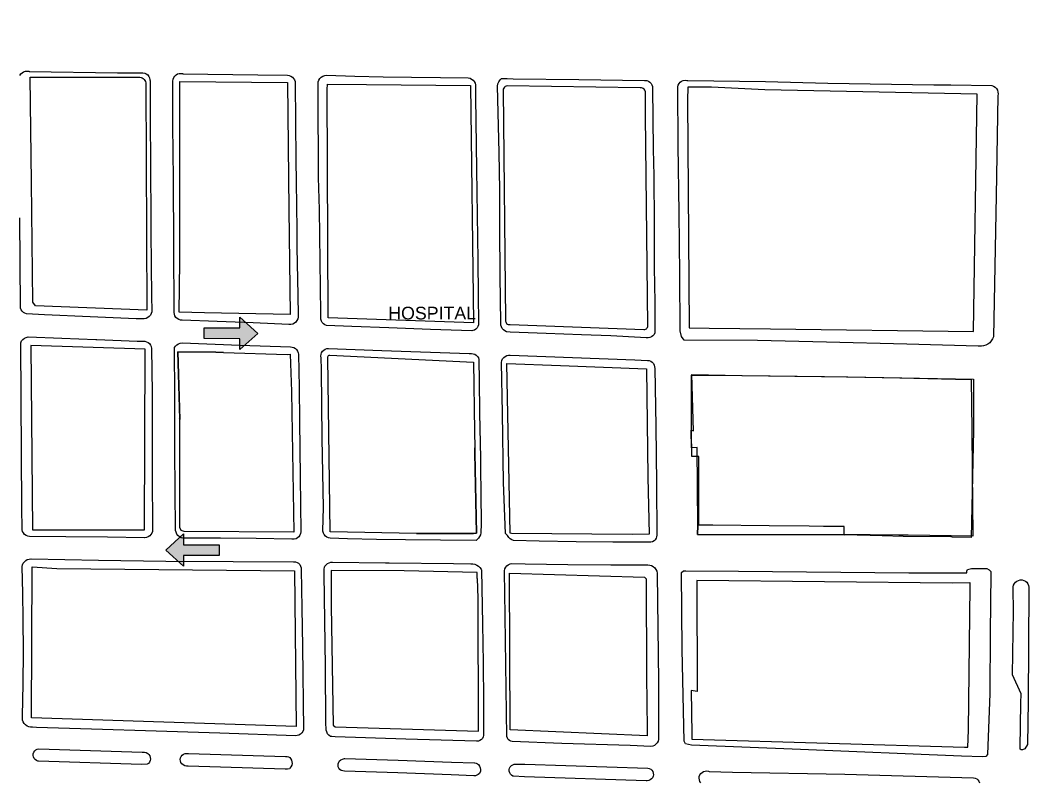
# Model space of a CAD drawing. Header units: metres. Extents: x 668617 to 675126, y 2286318 to 2293677.
# Drawn here: x 672760.7 to 673159.5, y 2292406.6 to 2292706.1 of the extents above; entities that cross this region are included whole.
import ezdxf

# ---------------------------------------------------------------- set-up
doc = ezdxf.new("R2010")
doc.units = ezdxf.units.M
doc.header["$MEASUREMENT"] = 0
for name, color, linetype in [('0_SENTIDO-VIAL', 30, 'Continuous'), ('DMTG-BANQUETA', 252, 'Continuous'), ('DMTG-CAMELLON', 252, 'Continuous'), ('DMTG-MANZANA', 253, 'Continuous'), ('DMTG-NOM-CALLES', 251, 'Continuous'), ('DMTG-TRAZA-BASE', 7, 'Continuous'), ('DMTG_SECCIONES_VIALES', 250, 'Continuous')]:
    doc.layers.add(name, color=color, linetype=linetype)
doc.styles.get("Standard").update_dxf_attribs({"font": 'arial.ttf'})

# ---------------------------------------------------------------- blocks, each defined once
blk = doc.blocks.new('traza_base_proyecto')
at = {"layer": '0_SENTIDO-VIAL'}
for points in [[(1276.29, -66.23), (1290.34, -66.24), (1290.34, -62.03), (1297.36, -68.35), (1290.33, -74.67), (1290.34, -70.45), (1276.29, -70.44)], [(1282.18, -155.71), (1268.14, -155.69), (1268.13, -159.91), (1261.12, -153.58), (1268.14, -147.27), (1268.14, -151.48), (1282.19, -151.49)]]:
    blk.add_hatch(color=256, dxfattribs=at).paths.add_polyline_path(points)
for points in [[(1276.29, -66.23), (1290.34, -66.24), (1290.34, -62.03), (1297.36, -68.35), (1290.33, -74.67), (1290.34, -70.45), (1276.29, -70.44)], [(1282.18, -155.71), (1268.14, -155.69), (1268.13, -159.91), (1261.12, -153.58), (1268.14, -147.27), (1268.14, -151.48), (1282.19, -151.49)]]:
    blk.add_lwpolyline(points, close=True, dxfattribs=at)
at = {"layer": 'DMTG-BANQUETA', "linetype": 'Continuous', "lineweight": 25}
blk.add_polyline3d([(1203.67, 33.07, 0), (1204.06, 33.68, 0), (1204.58, 34.16, 0), (1205.2, 34.52, 0), (1205.89, 34.75, 0), (1206.61, 34.81, 0), (1207.32, 34.72, 0), (1207.41, 34.69, 0), (1242.19, 34.16, 0), (1249.78, 34.09, 0), (1252.16, 34.11, 0), (1252.84, 33.98, 0), (1253.47, 33.68, 0), (1254.02, 33.27, 0), (1254.46, 32.72, 0), (1254.77, 32.09, 0), (1254.92, 31.42, 0), (1254.94, 30.96, 0), (1255.05, 12.22, 0), (1255.15, 2.05, 0), (1255.29, -28.36, 0), (1255.33, -41.26, 0), (1255.54, -54.14, 0), (1255.66, -59.16, 0), (1255.63, -59.87, 0), (1255.44, -60.56, 0), (1255.1, -61.19, 0), (1254.63, -61.73, 0), (1254.05, -62.16, 0), (1253.41, -62.45, 0), (1252.69, -62.58, 0), (1252.23, -62.58, 0), (1249.53, -62.59, 0), (1231.45, -61.82, 0), (1213.37, -61.01, 0), (1206.33, -60.7, 0), (1205.69, -60.48, 0), (1205.1, -60.14, 0), (1204.61, -59.66, 0), (1204.24, -59.08, 0), (1204.03, -58.43, 0), (1203.98, -58.14, 0), (1203.69, -22.95, 0)], dxfattribs=at)
for points in [[(1310.42, -64.87, 0), (1309.7, -64.9, 0), (1309.63, -64.89, 0), (1295.49, -64.2, 0), (1281.31, -63.64, 0), (1267.6, -63.21, 0), (1266.89, -63.15, 0), (1266.22, -62.92, 0), (1265.62, -62.55, 0), (1265.12, -62.06, 0), (1264.74, -61.46, 0), (1264.51, -60.8, 0), (1264.44, -60.1, 0), (1264.34, -33.87, 0), (1264.15, -7.64, 0), (1263.94, 13.36, 0), (1263.9, 30.9, 0), (1264, 31.6, 0), (1264.26, 32.25, 0), (1264.66, 32.84, 0), (1265.17, 33.31, 0), (1265.79, 33.66, 0), (1266.46, 33.86, 0), (1267.16, 33.91, 0), (1267.86, 33.79, 0), (1267.91, 33.78, 0), (1297.42, 33.34, 0), (1308.98, 33.19, 0), (1309.69, 33.1, 0), (1310.36, 32.85, 0), (1310.96, 32.46, 0), (1311.46, 31.94, 0), (1311.81, 31.33, 0), (1312.04, 30.65, 0), (1312.1, 30.14, 0), (1312.19, 14.95, 0), (1312.38, -0.27, 0), (1312.52, -8.74, 0), (1312.6, -18.2, 0), (1312.7, -27.65, 0), (1312.75, -34.49, 0), (1313.11, -53.41, 0), (1313.23, -61.24, 0), (1313.23, -61.96, 0), (1313.08, -62.67, 0), (1312.77, -63.33, 0), (1312.32, -63.9, 0), (1311.77, -64.36, 0), (1311.12, -64.69, 0)], [(1382, -67.26, 0), (1381.64, -67.31, 0), (1365.26, -66.78, 0), (1348.95, -66.23, 0), (1334.34, -65.71, 0), (1324.42, -65.3, 0), (1323.76, -65.04, 0), (1323.19, -64.64, 0), (1322.73, -64.12, 0), (1322.39, -63.5, 0), (1322.2, -62.82, 0), (1322.19, -62.65, 0), (1322.14, -60.51, 0), (1321.95, -40.1, 0), (1321.6, -19.7, 0), (1321.3, -7.06, 0), (1321.09, 26.63, 0), (1321.06, 30.55, 0), (1321.36, 31.26, 0), (1321.78, 31.91, 0), (1322.33, 32.44, 0), (1322.98, 32.85, 0), (1323.7, 33.11, 0), (1324.39, 33.22, 0), (1335.55, 32.79, 0), (1346.71, 32.52, 0), (1357.87, 32.42, 0), (1369.2, 32.33, 0), (1380.17, 32.13, 0), (1380.87, 31.98, 0), (1381.51, 31.66, 0), (1382.07, 31.22, 0), (1382.52, 30.67, 0), (1382.84, 30.03, 0), (1382.99, 29.34, 0), (1383, 29.19, 0), (1382.99, 24.58, 0), (1383.4, -3.96, 0), (1383.74, -21.74, 0), (1383.94, -39.54, 0), (1384.02, -53.3, 0), (1384.2, -64.37, 0), (1384.17, -65.04, 0), (1383.98, -65.66, 0), (1383.65, -66.24, 0), (1383.19, -66.71, 0), (1382.64, -67.06, 0)], [(1423.69, 31.46, 0), (1449.53, 31.14, 0), (1449.78, 31.15, 0), (1450.46, 31.08, 0), (1451.1, 30.84, 0), (1451.67, 30.47, 0), (1452.13, 29.98, 0), (1452.47, 29.38, 0), (1452.65, 28.73, 0), (1452.69, 28.05, 0), (1452.98, 4.14, 0), (1453.16, -6.37, 0), (1453.35, -25.27, 0), (1453.38, -44.15, 0), (1453.44, -47.54, 0), (1453.57, -57.81, 0), (1453.67, -68.08, 0), (1453.65, -68.12, 0), (1453.32, -68.76, 0), (1452.85, -69.3, 0), (1452.28, -69.71, 0), (1451.63, -69.99, 0), (1450.94, -70.11, 0), (1450.23, -70.08, 0), (1447.94, -69.95, 0), (1436.33, -69.37, 0), (1424.72, -68.98, 0), (1410.79, -68.46, 0), (1396.69, -67.83, 0), (1395.27, -67.71, 0), (1394.6, -67.41, 0), (1394.04, -67, 0), (1393.58, -66.46, 0), (1393.25, -65.82, 0), (1393.06, -65.12, 0), (1393.04, -64.4, 0), (1392.75, -45.67, 0), (1392.62, -26.92, 0), (1392.55, -12.06, 0), (1392.32, 2.79, 0), (1391.64, 28.85, 0), (1391.86, 29.74, 0), (1392.2, 30.57, 0), (1392.69, 31.32, 0), (1393.29, 31.9, 0), (1395.48, 31.85, 0), (1397.85, 31.81, 0)], [(1583.01, -73.32, 0), (1582.1, -73.45, 0), (1581.19, -73.43, 0), (1580.9, -73.37, 0), (1552.8, -72.58, 0), (1521.19, -71.76, 0), (1494.07, -71.22, 0), (1465.11, -70.99, 0), (1464.06, -69.59, 0), (1463.55, -67.37, 0), (1463.44, -45.07, 0), (1463.24, -20.95, 0), (1462.77, 5.49, 0), (1462.62, 28.59, 0), (1462.8, 29.27, 0), (1463.13, 29.89, 0), (1463.59, 30.41, 0), (1464.16, 30.81, 0), (1464.8, 31.08, 0), (1465.49, 31.19, 0), (1466.19, 31.14, 0), (1466.55, 31.05, 0), (1497.1, 30.68, 0), (1521.63, 30.1, 0), (1563.4, 29.45, 0), (1570.05, 29.39, 0), (1586.27, 29.14, 0), (1586.94, 28.85, 0), (1587.54, 28.43, 0), (1588.03, 27.89, 0), (1588.41, 27.25, 0), (1588.62, 26.55, 0), (1588.69, 25.82, 0), (1588.58, 25.09, 0), (1588.56, 25.02, 0), (1587.89, -14.17, 0), (1586.83, -69.7, 0), (1586.48, -70.55, 0), (1586.01, -71.33, 0), (1585.4, -72.02, 0), (1584.69, -72.59, 0), (1583.87, -73.02, 0)], [(1252.92, -148.78, 0), (1252.71, -148.78, 0), (1238.26, -148.53, 0), (1221.76, -148.43, 0), (1207.49, -148.22, 0), (1206.8, -148.1, 0), (1206.16, -147.82, 0), (1205.6, -147.41, 0), (1205.14, -146.87, 0), (1204.82, -146.26, 0), (1204.65, -145.59, 0), (1204.62, -145.18, 0), (1204.48, -137.12, 0), (1204.19, -93.94, 0), (1204.06, -72.03, 0), (1204.42, -71.35, 0), (1204.92, -70.76, 0), (1205.52, -70.3, 0), (1206.21, -69.96, 0), (1206.94, -69.78, 0), (1220.26, -70.31, 0), (1233.58, -70.79, 0), (1234.01, -70.8, 0), (1249.84, -71.39, 0), (1252.87, -71.48, 0), (1253.54, -71.65, 0), (1254.17, -71.96, 0), (1254.69, -72.4, 0), (1255.1, -72.95, 0), (1255.39, -73.58, 0), (1255.51, -74.26, 0), (1255.73, -91.76, 0), (1255.84, -109.26, 0), (1255.84, -109.67, 0), (1255.77, -120.22, 0), (1255.81, -130.76, 0), (1255.91, -138.45, 0), (1255.87, -146.14, 0), (1255.87, -146.24, 0), (1255.67, -146.91, 0), (1255.31, -147.52, 0), (1254.85, -148.04, 0), (1254.27, -148.43, 0), (1253.62, -148.69, 0)], [(1313.01, -148.82, 0), (1312.4, -149.15, 0), (1311.72, -149.34, 0), (1311.02, -149.36, 0), (1310.81, -149.34, 0), (1296.73, -149.06, 0), (1282.67, -148.93, 0), (1268.61, -148.95, 0), (1267.89, -148.96, 0), (1267.17, -148.74, 0), (1266.51, -148.37, 0), (1265.94, -147.89, 0), (1265.49, -147.29, 0), (1265.19, -146.61, 0), (1265.01, -145.87, 0), (1265, -145.72, 0), (1264.76, -114.36, 0), (1264.69, -93.07, 0), (1264.55, -73.98, 0), (1264.92, -73.43, 0), (1265.46, -72.89, 0), (1266.1, -72.48, 0), (1266.81, -72.21, 0), (1267.57, -72.08, 0), (1290.31, -73, 0), (1310.17, -73.68, 0), (1310.86, -73.73, 0), (1311.53, -73.93, 0), (1312.13, -74.28, 0), (1312.63, -74.76, 0), (1313.02, -75.34, 0), (1313.25, -76, 0), (1313.33, -76.56, 0), (1313.6, -89.64, 0), (1313.8, -102.71, 0), (1314.02, -124.95, 0), (1314.33, -146.44, 0), (1314.22, -147.12, 0), (1313.95, -147.78, 0), (1313.54, -148.34, 0)], [(1383.62, -149.52, 0), (1383.26, -149.77, 0), (1369.32, -149.67, 0), (1355.42, -149.52, 0), (1344.01, -149.43, 0), (1332.6, -149.18, 0), (1325.88, -148.97, 0), (1325.19, -148.82, 0), (1324.52, -148.52, 0), (1323.95, -148.08, 0), (1323.49, -147.53, 0), (1323.15, -146.89, 0), (1322.98, -146.2, 0), (1322.96, -146, 0), (1323.19, -136.81, 0), (1322.75, -109.74, 0), (1322.37, -82.65, 0), (1322.32, -77.93, 0), (1322.22, -77.27, 0), (1322.27, -76.6, 0), (1322.48, -75.96, 0), (1322.84, -75.37, 0), (1323.32, -74.92, 0), (1323.89, -74.56, 0), (1324.54, -74.36, 0), (1325.2, -74.32, 0), (1346.22, -75.09, 0), (1380.53, -76.25, 0), (1381.45, -76.28, 0), (1382.14, -76.35, 0), (1382.78, -76.58, 0), (1383.35, -76.96, 0), (1383.82, -77.45, 0), (1384.16, -78.04, 0), (1384.35, -78.7, 0), (1384.4, -79.29, 0), (1384.46, -86.45, 0), (1384.6, -99.69, 0), (1384.95, -117.5, 0), (1385.16, -135.34, 0), (1385.3, -139.29, 0), (1385.3, -143.28, 0), (1385.17, -146.78, 0), (1385, -147.58, 0), (1384.67, -148.31, 0), (1384.2, -148.97, 0)], [(1452.08, -150.49, 0), (1451.58, -150.52, 0), (1437.1, -150.47, 0), (1422.6, -150.34, 0), (1408.12, -150.1, 0), (1397.97, -149.87, 0), (1397.27, -149.59, 0), (1396.64, -149.16, 0), (1396.12, -148.61, 0), (1395.64, -147.85, 0), (1395.02, -147.19, 0), (1394.87, -147.05, 0), (1394.09, -126.98, 0), (1393.69, -99.7, 0), (1393.26, -79.77, 0), (1393.42, -79.07, 0), (1393.7, -78.43, 0), (1394.14, -77.86, 0), (1394.69, -77.41, 0), (1395.32, -77.08, 0), (1396.01, -76.92, 0), (1396.71, -76.9, 0), (1421.25, -77.9, 0), (1445.78, -78.8, 0), (1450.74, -78.97, 0), (1451.4, -79.05, 0), (1452.03, -79.3, 0), (1452.58, -79.69, 0), (1453.03, -80.19, 0), (1453.34, -80.83, 0), (1453.53, -81.53, 0), (1453.55, -82.15, 0), (1453.98, -104.86, 0), (1454.26, -127.57, 0), (1454.37, -147.68, 0), (1454.32, -148.34, 0), (1454.12, -148.96, 0), (1453.77, -149.52, 0), (1453.28, -149.97, 0), (1452.71, -150.3, 0)], [(1520.32, -85.38, 0), (1529.09, -85.49, 0), (1529.31, -85.49, 0), (1549.98, -85.89, 0), (1571.97, -86.32, 0), (1578.1, -86.44, 0), (1578.34, -106.44, 0), (1578.34, -106.57, 0), (1578.48, -122.53, 0), (1578.59, -135.2, 0), (1578.7, -148.15, 0), (1553.26, -147.79, 0), (1549.65, -147.74, 0), (1538.31, -147.59, 0), (1528.12, -147.45, 0), (1528.11, -144.37, 0), (1520.03, -144.29, 0), (1514.32, -144.22, 0), (1498.6, -144.05, 0), (1476.41, -143.81, 0), (1470.9, -143.75, 0), (1470.9, -139.91, 0), (1470.96, -116.9, 0), (1470.96, -116.79, 0), (1468.11, -116.77, 0), (1468.11, -116.66, 0), (1468.05, -106.86, 0), (1468.04, -106.66, 0), (1468, -84.74, 0), (1488.03, -84.98, 0), (1499.04, -85.12, 0)], [(1314.94, -191.54, 0), (1315.34, -224.25, 0), (1315.07, -224.92, 0), (1314.67, -225.51, 0), (1314.14, -226, 0), (1313.52, -226.37, 0), (1312.83, -226.59, 0), (1312.15, -226.65, 0), (1282.44, -225.64, 0), (1253.13, -224.75, 0), (1236.2, -224.22, 0), (1210.31, -223.36, 0), (1208.71, -223.31, 0), (1207.96, -223.31, 0), (1207.22, -223.16, 0), (1206.53, -222.85, 0), (1205.92, -222.4, 0), (1205.41, -221.84, 0), (1205.03, -221.18, 0), (1204.8, -220.46, 0), (1204.73, -219.7, 0), (1204.81, -218.98, 0), (1205.04, -206.26, 0), (1205.1, -193.54, 0), (1205.01, -180.82, 0), (1204.84, -170.53, 0), (1204.69, -160.24, 0), (1204.69, -160.11, 0), (1204.8, -159.4, 0), (1205.07, -158.74, 0), (1205.49, -158.16, 0), (1206.02, -157.68, 0), (1206.64, -157.33, 0), (1207.33, -157.12, 0), (1208.04, -157.08, 0), (1208.11, -157.08, 0), (1234.61, -157.58, 0), (1261.12, -157.92, 0), (1287.63, -158.12, 0), (1311.46, -158.16, 0), (1312.14, -158.22, 0), (1312.8, -158.44, 0), (1313.38, -158.8, 0), (1313.86, -159.29, 0), (1314.22, -159.87, 0), (1314.44, -160.53, 0), (1314.48, -161.21, 0), (1314.48, -161.27, 0), (1314.69, -176.46, 0)], [(1384.19, -228.75, 0), (1383.54, -228.82, 0), (1383.4, -228.81, 0), (1355.61, -228.02, 0), (1327.82, -227.08, 0), (1326.46, -226.99, 0), (1325.94, -226.91, 0), (1325.33, -226.42, 0), (1324.84, -225.82, 0), (1324.48, -225.12, 0), (1324.29, -224.39, 0), (1324.25, -224.11, 0), (1324.19, -221.56, 0), (1323.94, -199.42, 0), (1323.73, -181.25, 0), (1323.44, -163.07, 0), (1323.42, -161.9, 0), (1323.46, -161.09, 0), (1323.65, -160.31, 0), (1323.8, -159.93, 0), (1324.22, -159.36, 0), (1324.76, -158.9, 0), (1325.38, -158.57, 0), (1326.04, -158.39, 0), (1326.73, -158.37, 0), (1326.75, -158.37, 0), (1347.61, -158.58, 0), (1349.08, -158.59, 0), (1374.34, -158.87, 0), (1381.21, -158.96, 0), (1382.02, -158.97, 0), (1382.81, -159.15, 0), (1383.55, -159.47, 0), (1384.21, -159.92, 0), (1384.78, -160.5, 0), (1385.22, -161.17, 0), (1385.4, -161.56, 0), (1385.7, -175.53, 0), (1385.85, -182.68, 0), (1386, -197.9, 0), (1386.13, -213.12, 0), (1386.21, -225.81, 0), (1386.23, -226.47, 0), (1386.07, -227.1, 0), (1385.77, -227.68, 0), (1385.33, -228.16, 0), (1384.8, -228.53, 0)], [(1419.42, -159.27, 0), (1436.23, -159.42, 0), (1450.81, -159.41, 0), (1451.58, -159.49, 0), (1452.31, -159.73, 0), (1452.98, -160.12, 0), (1453.55, -160.62, 0), (1454.01, -161.25, 0), (1454.33, -161.95, 0), (1454.5, -162.71, 0), (1454.52, -162.96, 0), (1454.99, -205.23, 0), (1455.1, -212.69, 0), (1455.07, -222.37, 0), (1455.11, -228.04, 0), (1454.89, -228.76, 0), (1454.53, -229.41, 0), (1454.04, -229.98, 0), (1453.44, -230.43, 0), (1452.76, -230.73, 0), (1452.02, -230.89, 0), (1443.9, -230.53, 0), (1417.03, -229.62, 0), (1397.48, -228.92, 0), (1396.89, -228.78, 0), (1396.35, -228.48, 0), (1395.91, -228.06, 0), (1395.59, -227.54, 0), (1395.42, -226.97, 0), (1394.53, -170.22, 0), (1394.4, -162.47, 0), (1394.42, -161.74, 0), (1394.59, -161.04, 0), (1394.91, -160.37, 0), (1395.37, -159.82, 0), (1395.94, -159.37, 0), (1396.61, -159.05, 0), (1397.3, -158.89, 0), (1402.61, -158.98, 0)], [(1585.79, -162.09, 0), (1585.81, -162.84, 0), (1585.52, -186.15, 0), (1585.44, -210.05, 0), (1584.58, -234.06, 0), (1583.87, -234.82, 0), (1582.58, -234.96, 0), (1574.3, -234.6, 0), (1510.94, -232.07, 0), (1468.01, -230.28, 0), (1465.65, -229.85, 0), (1465.16, -228.7, 0), (1464.37, -192.75, 0), (1464.09, -162.37, 0), (1464.85, -161.75, 0), (1465.77, -161.81, 0), (1486.48, -161.87, 0), (1553.54, -162.52, 0), (1576.41, -162.55, 0), (1576.41, -161.83, 0), (1576.6, -161.26, 0), (1578.19, -160.87, 0), (1584.25, -160.91, 0), (1585.19, -161.43, 0)]]:
    blk.add_polyline3d(points, close=True, dxfattribs=at)
at = {"layer": 'DMTG-CAMELLON', "linetype": 'Continuous', "lineweight": 25}
for points in [[(1598.35, -232.12, 0), (1597.74, -232.15, 0), (1597.33, -231.87, 0), (1597.32, -231.41, 0), (1597.69, -213.77, 0), (1597.72, -210.11, 0), (1594.36, -202.7, 0), (1594.81, -177.48, 0), (1594.69, -168.81, 0), (1594.66, -168.11, 0), (1594.81, -167.42, 0), (1595.12, -166.79, 0), (1595.55, -166.24, 0), (1596.11, -165.8, 0), (1596.75, -165.5, 0), (1597.44, -165.35, 0), (1598.14, -165.35, 0), (1598.82, -165.51, 0), (1599.45, -165.83, 0), (1599.99, -166.28, 0), (1600.41, -166.84, 0), (1600.71, -167.48, 0), (1600.85, -168.17, 0), (1600.85, -168.65, 0), (1600.65, -191.16, 0), (1600.52, -213.02, 0), (1600.33, -230.07, 0), (1599.25, -231.84, 0)], [(1211.19, -231.81, 0), (1251.8, -233.12, 0), (1252.83, -233.12, 0), (1253.45, -233.28, 0), (1254.02, -233.59, 0), (1254.48, -234.02, 0), (1254.83, -234.57, 0), (1255.03, -235.17, 0), (1255.07, -235.81, 0), (1254.95, -236.43, 0), (1254.69, -237.01, 0), (1254.28, -237.51, 0), (1253.77, -237.87, 0), (1251.64, -237.92, 0), (1211.03, -236.62, 0), (1210.81, -236.58, 0), (1210.24, -236.36, 0), (1209.74, -236, 0), (1209.34, -235.53, 0), (1209.08, -234.96, 0), (1208.96, -234.35, 0), (1209.01, -233.74, 0), (1209.22, -233.15, 0), (1209.56, -232.62, 0), (1210.03, -232.22, 0), (1210.58, -231.94, 0)], [(1270.08, -233.62, 0), (1308.28, -234.78, 0), (1308.86, -234.78, 0), (1309.41, -234.94, 0), (1309.9, -235.24, 0), (1310.24, -235.59, 0), (1310.58, -236.19, 0), (1310.78, -236.86, 0), (1310.82, -237.55, 0), (1310.69, -238.22, 0), (1310.42, -238.86, 0), (1309.99, -239.41, 0), (1309.78, -239.61, 0), (1309.02, -239.77, 0), (1308.25, -239.8, 0), (1308.13, -239.79, 0), (1269.94, -238.64, 0), (1269.33, -238.61, 0), (1268.6, -238.42, 0), (1267.92, -238.09, 0), (1267.45, -237.67, 0), (1267.11, -237.14, 0), (1266.9, -236.55, 0), (1266.85, -235.93, 0), (1266.96, -235.32, 0), (1267.22, -234.75, 0), (1267.62, -234.26, 0), (1268.13, -233.9, 0), (1268.71, -233.67, 0)], [(1373.65, -236.97, 0), (1382.64, -237.34, 0), (1382.8, -237.33, 0), (1383.35, -237.41, 0), (1383.85, -237.62, 0), (1384.26, -238, 0), (1384.66, -238.55, 0), (1384.91, -239.19, 0), (1385.01, -239.86, 0), (1384.95, -240.54, 0), (1384.74, -241.19, 0), (1384.56, -241.46, 0), (1384.14, -241.87, 0), (1383.62, -242.19, 0), (1383.04, -242.35, 0), (1382.44, -242.34, 0), (1373.47, -241.97, 0), (1352.46, -241.2, 0), (1331.47, -240.56, 0), (1330.19, -240.27, 0), (1329.69, -239.91, 0), (1329.29, -239.42, 0), (1329.03, -238.86, 0), (1328.94, -238.24, 0), (1328.99, -237.62, 0), (1329.2, -237.05, 0), (1329.55, -236.54, 0), (1330.03, -236.14, 0), (1330.74, -235.78, 0), (1331.51, -235.57, 0), (1331.62, -235.55, 0), (1352.63, -236.19, 0)], [(1451.19, -244.25, 0), (1450.56, -244.33, 0), (1450.23, -244.31, 0), (1402.27, -242.85, 0), (1398.04, -242.57, 0), (1397.77, -242.47, 0), (1397.23, -242.16, 0), (1396.79, -241.72, 0), (1396.48, -241.19, 0), (1396.31, -240.58, 0), (1396.3, -239.96, 0), (1396.45, -239.35, 0), (1396.73, -238.81, 0), (1397.17, -238.35, 0), (1397.7, -238.02, 0), (1398.29, -237.84, 0), (1398.91, -237.81, 0), (1402.42, -237.84, 0), (1450.8, -239.32, 0), (1451.41, -239.46, 0), (1451.97, -239.75, 0), (1452.44, -240.18, 0), (1452.79, -240.7, 0), (1452.99, -241.3, 0), (1453.04, -241.94, 0), (1452.94, -242.56, 0), (1452.67, -243.14, 0), (1452.27, -243.62, 0), (1451.77, -244.01, 0)]]:
    blk.add_polyline3d(points, close=True, dxfattribs=at)
blk.add_polyline3d([(1471.75, -245.15, 0), (1471.37, -244.61, 0), (1471.13, -243.98, 0), (1471.04, -243.32, 0), (1471.11, -242.66, 0), (1471.34, -242.03, 0), (1471.71, -241.47, 0), (1472.2, -241.02, 0), (1472.78, -240.69, 0), (1473.44, -240.51, 0), (1474.09, -240.49, 0), (1474.74, -240.62, 0), (1474.94, -240.71, 0), (1484.19, -240.91, 0), (1528.4, -241.75, 0), (1579.05, -243.19, 0), (1579.69, -243.31, 0), (1580.27, -243.58, 0), (1580.76, -243.99, 0), (1581.15, -244.51, 0), (1581.39, -245.11, 0)], dxfattribs=at)
at = {"layer": 'DMTG-MANZANA', "linetype": 'Continuous', "lineweight": 25}
for points in [[(1253.3, 29.72, 0), (1253.68, -59.3, 0), (1209.9, -57.5, 0), (1208.85, -56.05, 0), (1208.25, -8.86, 0), (1207.79, 32.42, 0), (1250.95, 32.44, 0), (1251.43, 32.33, 0), (1251.88, 32.14, 0), (1252.29, 31.87, 0), (1252.65, 31.53, 0), (1252.93, 31.13, 0), (1253.14, 30.69, 0), (1253.27, 30.21, 0)], [(1253.3, 29.72, 0), (1253.68, -59.3, 0), (1209.9, -57.5, 0), (1208.85, -56.05, 0), (1208.25, -8.86, 0), (1207.79, 32.42, 0), (1250.95, 32.44, 0), (1251.43, 32.33, 0), (1251.88, 32.14, 0), (1252.29, 31.87, 0), (1252.65, 31.53, 0), (1252.93, 31.13, 0), (1253.14, 30.69, 0), (1253.27, 30.21, 0)], [(1309.06, 30.27, 0), (1309.53, -19.58, 0), (1310.14, -60.93, 0), (1276.43, -60.24, 0), (1266.46, -60.02, 0), (1266.61, -40.22, 0), (1266.64, 30.73, 0)], [(1309.06, 30.27, 0), (1309.53, -19.58, 0), (1310.14, -60.93, 0), (1276.43, -60.24, 0), (1266.46, -60.02, 0), (1266.61, -40.22, 0), (1266.64, 30.73, 0)], [(1381.08, 29.17, 0), (1382.25, -64.18, 0), (1325, -62.29, 0), (1324.72, 27.54, 0), (1324.76, 29.6, 0), (1340.13, 29.54, 0)], [(1381.08, 29.17, 0), (1382.25, -64.18, 0), (1325, -62.29, 0), (1324.72, 27.54, 0), (1324.76, 29.6, 0), (1340.13, 29.54, 0)], [(1447.89, 28.21, 0), (1395.51, 29.01, 0), (1395.11, 28.9, 0), (1394.74, 28.71, 0), (1394.42, 28.45, 0), (1394.16, 28.12, 0), (1393.98, 27.75, 0), (1393.88, 27.34, 0), (1394.87, -63.14, 0), (1394.85, -63.5, 0), (1394.92, -63.86, 0), (1395.07, -64.19, 0), (1395.29, -64.47, 0), (1395.58, -64.69, 0), (1395.91, -64.84, 0), (1396.26, -64.91, 0), (1396.63, -64.89, 0), (1449.31, -66.84, 0), (1449.65, -66.82, 0), (1449.98, -66.72, 0), (1450.27, -66.54, 0), (1450.52, -66.3, 0), (1450.7, -66.02, 0), (1450.81, -65.69, 0), (1450.84, -65.35, 0), (1449.87, 17.37, 0), (1449.96, 23.8, 0), (1449.97, 26.6, 0), (1449.86, 27, 0), (1449.67, 27.36, 0), (1449.41, 27.68, 0), (1449.08, 27.94, 0), (1448.71, 28.11, 0), (1448.3, 28.2, 0)], [(1447.89, 28.21, 0), (1395.51, 29.01, 0), (1395.11, 28.9, 0), (1394.74, 28.71, 0), (1394.42, 28.45, 0), (1394.16, 28.12, 0), (1393.98, 27.75, 0), (1393.88, 27.34, 0), (1394.87, -63.14, 0), (1394.85, -63.5, 0), (1394.92, -63.86, 0), (1395.07, -64.19, 0), (1395.29, -64.47, 0), (1395.58, -64.69, 0), (1395.91, -64.84, 0), (1396.26, -64.91, 0), (1396.63, -64.89, 0), (1449.31, -66.84, 0), (1449.65, -66.82, 0), (1449.98, -66.72, 0), (1450.27, -66.54, 0), (1450.52, -66.3, 0), (1450.7, -66.02, 0), (1450.81, -65.69, 0), (1450.84, -65.35, 0), (1449.87, 17.37, 0), (1449.96, 23.8, 0), (1449.97, 26.6, 0), (1449.86, 27, 0), (1449.67, 27.36, 0), (1449.41, 27.68, 0), (1449.08, 27.94, 0), (1448.71, 28.11, 0), (1448.3, 28.2, 0)], [(1580.47, 25.79, 0), (1496.85, 27.43, 0), (1475.89, 28.43, 0), (1466.57, 28.53, 0), (1466.4, 23.43, 0), (1467.13, -66.23, 0), (1474.97, -66.33, 0), (1499.09, -66.62, 0), (1579.06, -67.59, 0)], [(1580.47, 25.79, 0), (1496.85, 27.43, 0), (1475.89, 28.43, 0), (1466.57, 28.53, 0), (1466.4, 23.43, 0), (1467.13, -66.23, 0), (1474.97, -66.33, 0), (1499.09, -66.62, 0), (1579.06, -67.59, 0)], [(1253.07, -74.51, 0), (1208.06, -73.09, 0), (1208.72, -145.61, 0), (1252.81, -145.62, 0)], [(1253.07, -74.51, 0), (1208.06, -73.09, 0), (1208.72, -145.61, 0), (1252.81, -145.62, 0)], [(1311.52, -146.54, 0), (1268.35, -146.29, 0), (1267.23, -145.96, 0), (1266.63, -144.75, 0), (1266.65, -106.46, 0), (1266.62, -102.19, 0), (1266.62, -101.96, 0), (1265.92, -75.63, 0), (1280.86, -75.75, 0), (1283.91, -75.9, 0), (1308.95, -76.63, 0), (1310.14, -76.52, 0), (1310.59, -91.2, 0), (1310.59, -91.51, 0)], [(1311.52, -146.54, 0), (1268.35, -146.29, 0), (1267.23, -145.96, 0), (1266.63, -144.75, 0), (1266.65, -106.46, 0), (1266.62, -102.19, 0), (1266.62, -101.96, 0), (1265.92, -75.63, 0), (1280.86, -75.75, 0), (1283.91, -75.9, 0), (1308.95, -76.63, 0), (1310.14, -76.52, 0), (1310.59, -91.2, 0), (1310.59, -91.51, 0)], [(1325.89, -146.4, 0), (1324.94, -77.8, 0), (1324.93, -77.53, 0), (1325.01, -77.28, 0), (1325.17, -77.07, 0), (1325.4, -76.93, 0), (1325.66, -76.88, 0), (1382.18, -79.71, 0), (1382.68, -107.02, 0), (1382.8, -113.32, 0), (1382.77, -115.47, 0), (1383.39, -146.93, 0), (1382.25, -147.03, 0), (1359.77, -147.08, 0)], [(1325.89, -146.4, 0), (1324.94, -77.8, 0), (1324.93, -77.53, 0), (1325.01, -77.28, 0), (1325.17, -77.07, 0), (1325.4, -76.93, 0), (1325.66, -76.88, 0), (1382.18, -79.71, 0), (1382.68, -107.02, 0), (1382.8, -113.32, 0), (1382.77, -115.47, 0), (1383.39, -146.93, 0), (1382.25, -147.03, 0), (1359.77, -147.08, 0)], [(1450.27, -82.34, 0), (1450.79, -124.79, 0), (1450.79, -124.92, 0), (1451.33, -147.39, 0), (1444.65, -147.5, 0), (1397.15, -147.12, 0), (1396.71, -146.98, 0), (1395.38, -80.27, 0), (1416.51, -80.94, 0)], [(1450.27, -82.34, 0), (1450.79, -124.79, 0), (1450.79, -124.92, 0), (1451.33, -147.39, 0), (1444.65, -147.5, 0), (1397.15, -147.12, 0), (1396.71, -146.98, 0), (1395.38, -80.27, 0), (1416.51, -80.94, 0)], [(1470.49, -143.88, 0), (1470.33, -113.23, 0), (1468.09, -113.42, 0), (1467.89, -106.4, 0), (1468.78, -106.69, 0), (1468.23, -84.5, 0), (1487.8, -84.92, 0), (1529.57, -85.43, 0), (1579.05, -86.43, 0), (1578.96, -106.56, 0), (1578.12, -148.65, 0), (1570.62, -148.46, 0), (1570.16, -148.45, 0), (1551.32, -148.28, 0), (1543.08, -148.03, 0), (1538.31, -147.81, 0), (1528.1, -147.66, 0), (1470.35, -147.42, 0)], [(1470.49, -143.88, 0), (1470.33, -113.23, 0), (1468.09, -113.42, 0), (1467.89, -106.4, 0), (1468.78, -106.69, 0), (1468.23, -84.5, 0), (1487.8, -84.92, 0), (1529.57, -85.43, 0), (1579.05, -86.43, 0), (1578.96, -106.56, 0), (1578.12, -148.65, 0), (1570.62, -148.46, 0), (1570.16, -148.45, 0), (1551.32, -148.28, 0), (1543.08, -148.03, 0), (1538.31, -147.81, 0), (1528.1, -147.66, 0), (1470.35, -147.42, 0)], [(1311.77, -161.82, 0), (1312.48, -222.97, 0), (1208.3, -219.64, 0), (1208.58, -160.25, 0), (1218.31, -160.88, 0)], [(1311.77, -161.82, 0), (1312.48, -222.97, 0), (1208.3, -219.64, 0), (1208.58, -160.25, 0), (1218.31, -160.88, 0)], [(1327.05, -222.46, 0), (1327.74, -223.1, 0), (1384.23, -224.84, 0), (1384.02, -172.54, 0), (1383.84, -164.74, 0), (1383.66, -164.74, 0), (1383.75, -162.38, 0), (1354.94, -161.8, 0), (1326.25, -161.58, 0), (1326.27, -175.64, 0)], [(1327.05, -222.46, 0), (1327.74, -223.1, 0), (1384.23, -224.84, 0), (1384.02, -172.54, 0), (1383.84, -164.74, 0), (1383.66, -164.74, 0), (1383.75, -162.38, 0), (1354.94, -161.8, 0), (1326.25, -161.58, 0), (1326.27, -175.64, 0)], [(1450.54, -226.68, 0), (1396.63, -224.36, 0), (1396.46, -162.63, 0), (1449.58, -164.19, 0), (1450.14, -164.96, 0), (1450.39, -203.11, 0), (1450.53, -224.02, 0)], [(1450.54, -226.68, 0), (1396.63, -224.36, 0), (1396.46, -162.63, 0), (1449.58, -164.19, 0), (1450.14, -164.96, 0), (1450.39, -203.11, 0), (1450.53, -224.02, 0)], [(1570.67, -166.55, 0), (1470.15, -165.52, 0), (1470.31, -209.19, 0), (1467.92, -208.83, 0), (1468.22, -225.98, 0), (1468.14, -227.95, 0), (1575.49, -231.18, 0), (1576.84, -231.16, 0), (1577.02, -224.43, 0), (1577.75, -167.96, 0), (1577.75, -166.51, 0), (1577.58, -166.52, 0)], [(1570.67, -166.55, 0), (1470.15, -165.52, 0), (1470.31, -209.19, 0), (1467.92, -208.83, 0), (1468.22, -225.98, 0), (1468.14, -227.95, 0), (1575.49, -231.18, 0), (1576.84, -231.16, 0), (1577.02, -224.43, 0), (1577.75, -167.96, 0), (1577.75, -166.51, 0), (1577.58, -166.52, 0)]]:
    blk.add_polyline3d(points, close=True, dxfattribs=at)
for points in [[(1283.91, -75.9, 0), (1280.86, -75.75, 0), (1265.92, -75.63, 0), (1266.63, -102.19, 0), (1266.57, -101.96, 0)], [(1578.96, -106.59, 0), (1578.12, -148.65, 0), (1570.62, -148.46, 0)], [(1359.77, -147.08, 0), (1382.25, -147.03, 0), (1383.39, -146.93, 0), (1382.77, -115.47, 0), (1382.8, -113.32, 0)], [(1470.49, -143.88, 0), (1470.35, -147.42, 0), (1528.1, -147.66, 0)]]:
    blk.add_polyline3d(points, dxfattribs=at)
at = {"layer": 'DMTG-NOM-CALLES'}
blk.add_text('HOSPITAL', height=5, dxfattribs=at).set_placement((1348.7, -62.89))

msp = doc.modelspace()

# ---------------------------------------------------------------- linework, layer by layer
at = {"layer": 'DMTG_SECCIONES_VIALES', "color": 6}
msp.add_circle((673067.74788, 2291619.20218), 2058.07959, dxfattribs=at)

# ---------------------------------------------------------------- block references
at = {"layer": 'DMTG-TRAZA-BASE'}
msp.add_blockref('traza_base_proyecto', (671556.78644, 2292651.27973), dxfattribs=at)

doc.saveas('drawing.dxf')
